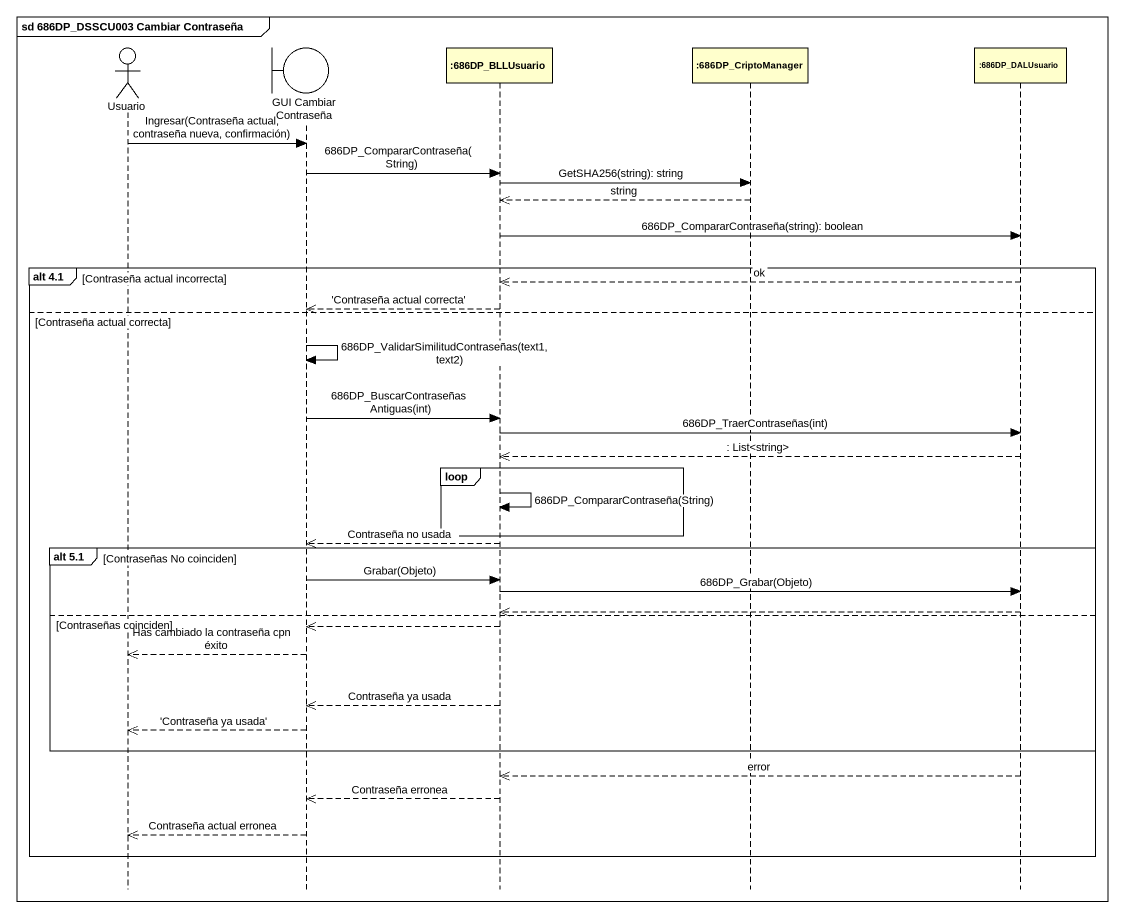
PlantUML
@startuml
mainframe sd 686DP_DSSCU003 Cambiar Contraseña
hide footbox
actor Usuario
boundary "GUI Cambiar Contraseña" as GUI_Cambiar_Contraseña
participant ":686DP_BLLUsuario" as o686DP_BLLUsuario
participant ":686DP_CriptoManager" as o686DP_CriptoManager
participant ":686DP_DALUsuario" as o686DP_DALUsuario

Usuario -> GUI_Cambiar_Contraseña : Ingresar(Contraseña actual, contraseña nueva, confirmación)
GUI_Cambiar_Contraseña -> o686DP_BLLUsuario : 686DP_CompararContraseña(String)
o686DP_BLLUsuario -> o686DP_CriptoManager : GetSHA256(string): string
o686DP_CriptoManager -->> o686DP_BLLUsuario : string
o686DP_BLLUsuario -> o686DP_DALUsuario : 686DP_CompararContraseña(string): boolean
group alt 4.1 [Contraseña actual incorrecta]
  o686DP_DALUsuario -->> o686DP_BLLUsuario : ok
  o686DP_BLLUsuario -->> GUI_Cambiar_Contraseña : 'Contraseña actual correcta'
else Contraseña actual correcta
  GUI_Cambiar_Contraseña -> GUI_Cambiar_Contraseña : 686DP_ValidarSimilitudContraseñas(text1,text2)
  GUI_Cambiar_Contraseña -> o686DP_BLLUsuario : 686DP_BuscarContraseñasAntiguas(int)
  o686DP_BLLUsuario -> o686DP_DALUsuario : 686DP_TraerContraseñas(int)
  o686DP_DALUsuario -->> o686DP_BLLUsuario : : List<string>
  loop
    o686DP_BLLUsuario -> o686DP_BLLUsuario : 686DP_CompararContraseña(String)
  end
  o686DP_BLLUsuario -->> GUI_Cambiar_Contraseña : Contraseña no usada
  group alt 5.1 [Contraseñas No coinciden]
    GUI_Cambiar_Contraseña -> o686DP_BLLUsuario : Grabar(Objeto)
    o686DP_BLLUsuario -> o686DP_DALUsuario : 686DP_Grabar(Objeto)
    o686DP_DALUsuario -->> o686DP_BLLUsuario
  else Contraseñas coinciden
    o686DP_BLLUsuario -->> GUI_Cambiar_Contraseña
    GUI_Cambiar_Contraseña -->> Usuario : Has cambiado la contraseña cpn éxito
    o686DP_BLLUsuario -->> GUI_Cambiar_Contraseña : Contraseña ya usada
    GUI_Cambiar_Contraseña -->> Usuario : 'Contraseña ya usada'
  end
  o686DP_DALUsuario -->> o686DP_BLLUsuario : error
  o686DP_BLLUsuario -->> GUI_Cambiar_Contraseña : Contraseña erronea
  GUI_Cambiar_Contraseña -->> Usuario : Contraseña actual erronea
end
@enduml
